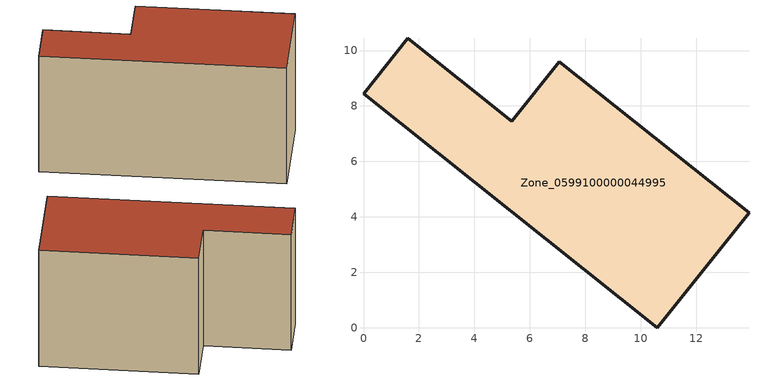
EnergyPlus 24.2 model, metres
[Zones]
Zone_0599100000044995
 floor ground (C_G): 10.6,0 0,8.44 1.6,10.44 5.35,7.44 7.07,9.6 13.91,4.15 z0.4
 wall outside (C_F): 10.6,0 13.91,4.15 7.07,9.6 5.35,7.44 1.6,10.44 0,8.44 10.6,0 z0.4:8
 roof outside (C_R): 0,8.44 10.6,0 13.91,4.15 7.07,9.6 5.35,7.44 1.6,10.44 z8
[BUILDING]
Pand.0599100000044995: North Axis=0; Terrain=City; Loads Convergence Tolerance Value=0.04; Temperature Convergence Tolerance Value=0.4; Solar Distribution=FullExterior; Maximum Number of Warmup Days=25; Minimum Number of Warmup Days=1
[Site:Location]
Rotterdam.The.Hague.AP_ZH_NLD Design_Conditions: Latitude=51.96; Longitude=4.45; Time Zone=1; Elevation=-4.5
[SITE:GROUNDTEMPERATURE:BUILDINGSURFACE]
18, 18, 18, 18, 18, 18, 18, 18, 18, 18, 18, 18
[MATERIAL] Thermal Absorptance=0.9; Solar Absorptance=0.7; Visible Absorptance=0.7
Name | Roughness | Thickness | Conductivity | Density | Specific Heat
G.TC.1975-1991 | MediumSmooth | 0.15 | 0.288461 | 540 | 1210
F.TC.1975-1991 | Rough | 0.3 | 0.230769 | 1920 | 840
R.TC.1975-1991 | MediumRough | 0.2 | 0.153846 | 1500 | 1000
[CONSTRUCTION]
C_G: G.TC.1975-1991
C_F: F.TC.1975-1991
C_R: R.TC.1975-1991
[ZONE]
Zone_0599100000044995: Type=1; Multiplier=1; Ceiling Height=Autocalculate; Volume=Autocalculate; Floor Area=autocalculate; Part of Total Floor Area=Yes
[ZONEINFILTRATION:DESIGNFLOWRATE]
Infil_Zone_0599100000044995: Zone or ZoneList or Space or SpaceList=Zone_0599100000044995; Schedule=AlwaysOn; Design Flow Rate Calculation Method=Flow/Area; Flow Rate per Floor Area=0.003; Constant Term Coefficient=1; Temperature Term Coefficient=0; Velocity Term Coefficient=0; Velocity Squared Term Coefficient=0
[HVACTEMPLATE:ZONE:IDEALLOADSAIRSYSTEM]
Zone_0599100000044995: Maximum Heating Supply Air Temperature=50; Minimum Cooling Supply Air Temperature=13; Maximum Heating Supply Air Humidity Ratio=0.0156; Minimum Cooling Supply Air Humidity Ratio=0.0077; Heating Limit=NoLimit; Cooling Limit=NoLimit; Dehumidification Control Type=ConstantSensibleHeatRatio; Cooling Sensible Heat Ratio=0.7; Dehumidification Setpoint=60; Humidification Control Type=None; Humidification Setpoint=30; Outdoor Air Method=None; Outdoor Air Flow Rate per Person=0.00944; Outdoor Air Flow Rate per Zone Floor Area=0; Outdoor Air Flow Rate per Zone=0; Demand Controlled Ventilation Type=None; Outdoor Air Economizer Type=NoEconomizer; Heat Recovery Type=None; Sensible Heat Recovery Effectiveness=0.7; Latent Heat Recovery Effectiveness=0.65
[ZONECONTROL:THERMOSTAT]
ThermostatControl_Zone_0599100000044995: Zone or ZoneList=Zone_0599100000044995; Control Type Schedule=DualSetpointControlType; Control 1=Thermostat_Zone_0599100000044995; Temperature Difference Between Cutout And Setpoint=0
[THERMOSTATSETPOINT:DUALSETPOINT]
Thermostat_Zone_0599100000044995: Heating Setpoint Temperature Schedule=HeatingSetpoint_Zone_0599100000044995; Cooling Setpoint Temperature Schedule=CoolingSetpoint_Zone_0599100000044995
[SCHEDULE:COMPACT]
HeatingSetpoint_Zone_0599100000044995: Through: 12/31, For: AllDays, Until: 24:00, 21
CoolingSetpoint_Zone_0599100000044995: Through: 12/31, For: AllDays, Until: 24:00, 24
DualSetpointControlType: Through: 12/31, For: AllDays, Until: 24:00, 4
AlwaysOn: Through: 12/31, For: AllDays, Until: 24:00, 1
